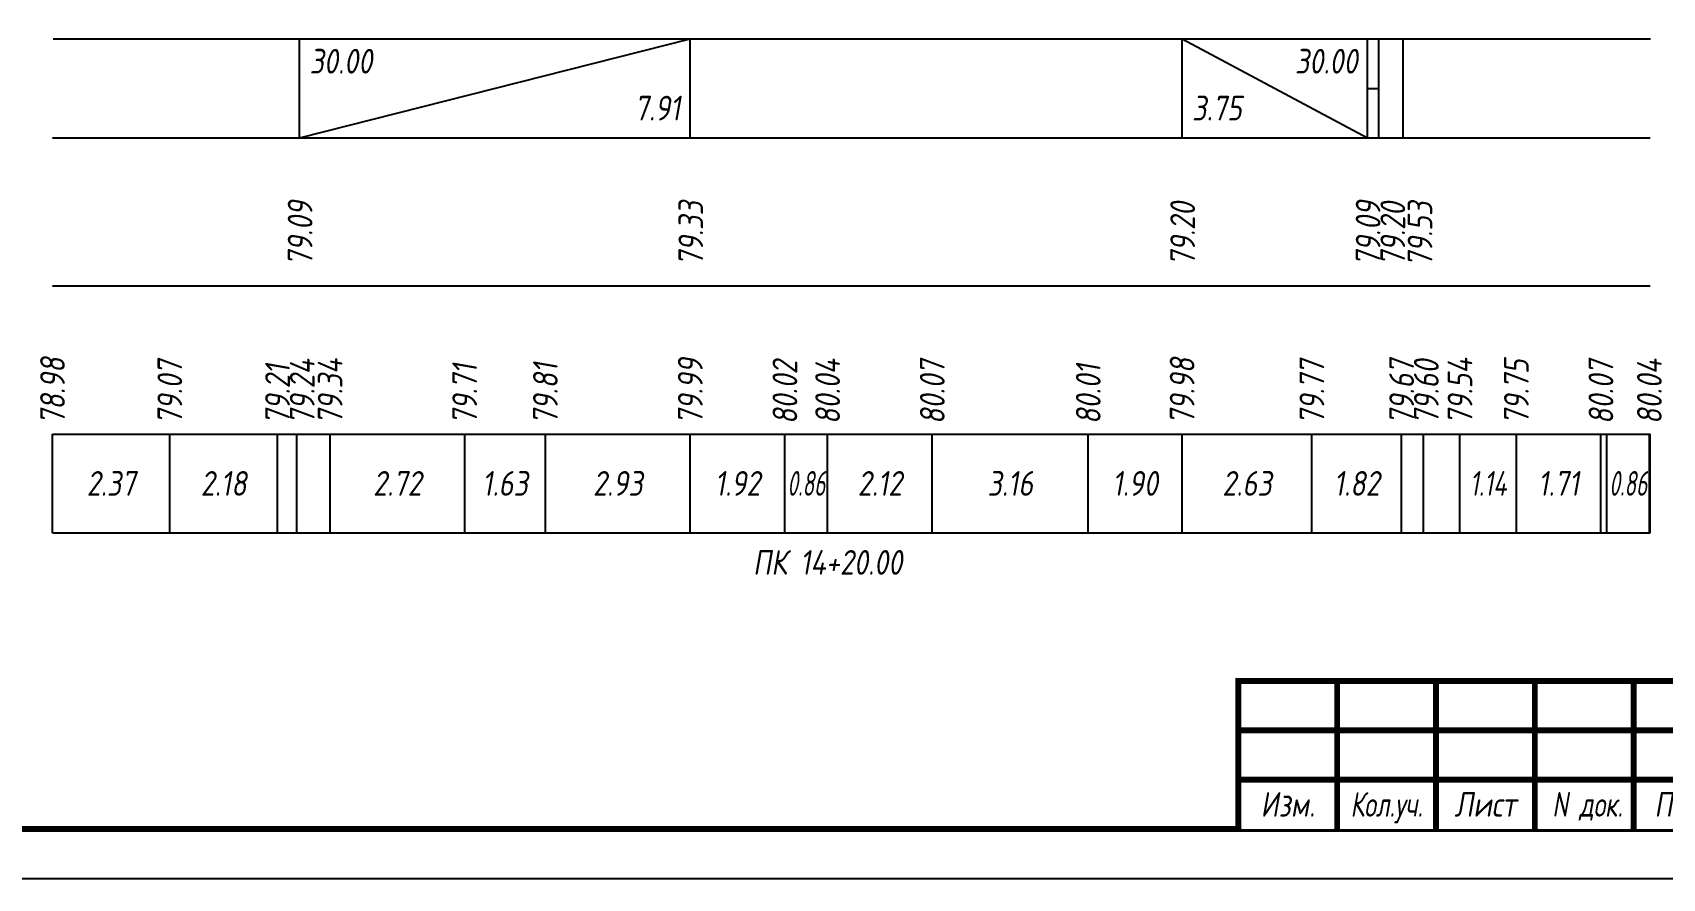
# Model space of a CAD drawing. Extents: x -717 to 1451, y -133302 to 233.
# Drawn here: x 77.9 to 242.9, y -22168.4 to -22082.8 of the extents above; entities that cross this region are included whole.
import ezdxf
from ezdxf.enums import TextEntityAlignment as Align

# ---------------------------------------------------------------- set-up
doc = ezdxf.new("R2010")
doc.units = 0
for name, color, linetype in [('Зарамочное оформление', 7, 'Continuous'), ('Код_510', 7, 'Continuous'), ('Код_516', 1, 'Continuous'), ('Подписи поперечников', 7, 'Continuous'), ('Таблица', 7, 'Continuous')]:
    doc.layers.add(name, color=color, linetype=linetype)
doc.styles.add('М', font='romand.shx', dxfattribs={"width": 0.8, "oblique": 10, "height": 2.5})

# ---------------------------------------------------------------- blocks, each defined once
blk = doc.blocks.new('Штамп')
at = {"linetype": 'Continuous'}
blk.add_wipeout([(199.95, -411.25), (384.95, -411.25), (384.95, -426.25), (199.95, -426.25)], dxfattribs=at).dxf.layer = 'Зарамочное оформление'
at = {"layer": 'Зарамочное оформление', "linetype": 'Continuous', "lineweight": -3, "const_width": 0.6, "flags": 128}
for points in [[(199.95, -426.25), (199.95, -411.25), (384.95, -411.25)], [(209.95, -411.25), (209.95, -426.25)], [(219.95, -411.25), (219.95, -426.25)], [(229.95, -411.25), (229.95, -426.25)], [(239.95, -411.25), (239.95, -426.25)], [(199.95, -416.25), (264.95, -416.25)], [(199.95, -421.25), (264.95, -421.25)]]:
    blk.add_lwpolyline(points, dxfattribs=at)
at = {"layer": 'Зарамочное оформление', "linetype": 'Continuous', "style": 'М', "oblique": 10}
for s, width, p in [('Изм.', 0.8, (204.95, -423.75)), ('Кол.уч.', 0.7, (214.95, -423.75)), ('Лист', 0.8, (224.95, -423.75)), ('N док.', 0.7, (235.28, -423.75)), ('Подпись', 0.8, (247.45, -423.75))]:
    blk.add_text(s, height=2.5, dxfattribs=dict(at, width=width)).set_placement(p, align=Align.MIDDLE_CENTER)
blk = doc.blocks.new('шифр')
blk.add_blockref('Штамп', (0, -21797))

msp = doc.modelspace()

# ---------------------------------------------------------------- linework, layer by layer
at = {"flags": 128}
msp.add_lwpolyline([(-30.054, -22168.421), (389.946, -22168.421), (389.946, -21871.421), (-30.054, -21871.421)], close=True, dxfattribs=at)
at = {"const_width": 0.6, "flags": 128}
msp.add_lwpolyline([(-10.054, -22163.421), (384.946, -22163.421), (384.946, -21876.421), (-10.054, -21876.421)], close=True, dxfattribs=at)
at = {"layer": 'Код_510'}
for p, q in [((79.946, -22133.421), (79.946, -22123.421)), ((91.816, -22133.421), (91.816, -22123.421)), ((102.714, -22133.421), (102.714, -22123.421)), ((104.659, -22133.421), (104.659, -22123.421)), ((108.039, -22133.421), (108.039, -22123.421)), ((121.654, -22133.421), (121.654, -22123.421)), ((129.82, -22133.421), (129.82, -22123.421)), ((144.485, -22133.421), (144.485, -22123.421)), ((154.062, -22133.421), (154.062, -22123.421)), ((158.384, -22133.421), (158.384, -22123.421)), ((168.976, -22133.421), (168.976, -22123.421)), ((184.759, -22133.421), (184.759, -22123.421)), ((194.259, -22133.421), (194.259, -22123.421)), ((207.39, -22133.421), (207.39, -22123.421)), ((216.475, -22133.421), (216.475, -22123.421)), ((218.691, -22133.421), (218.691, -22123.421)), ((222.378, -22133.421), (222.378, -22123.421)), ((228.085, -22133.421), (228.085, -22123.421)), ((236.642, -22133.421), (236.642, -22123.421)), ((237.255, -22133.421), (237.255, -22123.421)), ((241.547, -22133.421), (241.547, -22123.421)), ((241.616, -22133.421), (241.616, -22123.421))]:
    msp.add_line(p, q, dxfattribs=at)
at = {"layer": 'Код_516'}
for p, q in [((104.946, -22093.421), (104.946, -22083.421)), ((104.946, -22093.421), (144.485, -22083.421)), ((144.485, -22093.421), (144.485, -22083.421)), ((194.259, -22093.421), (194.259, -22083.421)), ((194.259, -22083.421), (213.025, -22093.421)), ((213.025, -22093.421), (213.025, -22083.421)), ((213.025, -22093.421), (213.025, -22083.421)), ((214.162, -22093.421), (214.162, -22083.421)), ((216.616, -22093.421), (216.616, -22083.421)), ((213.025, -22088.421), (214.162, -22088.421))]:
    msp.add_line(p, q, dxfattribs=at)
at = {"layer": 'Таблица'}
for p, q in [((80, -22083.421), (241.67, -22083.421)), ((79.946, -22093.421), (241.616, -22093.421)), ((79.946, -22108.421), (241.616, -22108.421)), ((79.946, -22123.421), (241.616, -22123.421)), ((79.946, -22133.421), (241.616, -22133.421))]:
    msp.add_line(p, q, dxfattribs=at)

# ---------------------------------------------------------------- texts
at = {"layer": 'Код_510', "style": 'М', "oblique": 10, "width": 0.8}
for s, p in [('78.98', (79.946, -22122.421)), ('79.07', (91.816, -22122.421)), ('79.24', (105.214, -22122.421)), ('79.34', (108.039, -22122.421)), ('79.99', (144.485, -22122.421)), ('80.02', (154.062, -22122.421)), ('80.04', (158.384, -22122.421)), ('80.07', (168.976, -22122.421)), ('79.98', (194.259, -22122.421)), ('79.77', (207.39, -22122.421)), ('79.67', (216.475, -22122.421)), ('79.60', (218.975, -22122.421)), ('79.54', (222.378, -22122.421)), ('79.75', (228.085, -22122.421)), ('80.07', (236.642, -22122.421)), ('80.04', (241.547, -22122.421)), ('79.21', (102.714, -22122.421)), ('79.71', (121.654, -22122.421)), ('79.81', (129.82, -22122.421)), ('80.01', (184.759, -22122.421))]:
    msp.add_text(s, height=2.5, rotation=90, dxfattribs=at).set_placement(p, align=Align.MIDDLE_LEFT)
at = {"layer": 'Код_510', "style": 'М', "oblique": 10}
for s, width, p in [('2.37', 0.8, (85.881, -22128.421)), ('2.18', 0.8, (97.265, -22128.421)), ('2.72', 0.8, (114.846, -22128.421)), ('1.63', 0.8, (125.737, -22128.421)), ('2.93', 0.8, (137.152, -22128.421)), ('1.92', 0.8, (149.273, -22128.421)), ('0.86', 0.6, (156.223, -22128.421)), ('2.12', 0.8, (163.68, -22128.421)), ('3.16', 0.8, (176.867, -22128.421)), ('1.90', 0.8, (189.509, -22128.421)), ('2.63', 0.8, (200.824, -22128.421)), ('1.82', 0.8, (211.933, -22128.421)), ('1.14', 0.7, (225.232, -22128.421)), ('1.71', 0.8, (232.363, -22128.421)), ('0.86', 0.6, (239.401, -22128.421))]:
    msp.add_text(s, height=2.5, dxfattribs=dict(at, width=width)).set_placement(p, align=Align.MIDDLE_CENTER)
at = {"layer": 'Код_516', "style": 'М', "oblique": 10, "width": 0.8}
msp.add_text('30.00', height=2.5, dxfattribs=at).set_placement((105.946, -22084.421), align=Align.TOP_LEFT)
msp.add_text('30.00', height=2.5, dxfattribs=at).set_placement((212.025, -22084.421), align=Align.TOP_RIGHT)
msp.add_text('7.91', height=2.5, dxfattribs=at).set_placement((143.485, -22092.421), align=Align.BOTTOM_RIGHT)
msp.add_text('3.75', height=2.5, dxfattribs=at).set_placement((195.259, -22092.421), align=Align.BOTTOM_LEFT)
for s, p in [('79.09', (105, -22106.371)), ('79.33', (144.539, -22106.371)), ('79.20', (194.313, -22106.371)), ('79.09', (213.08, -22106.371)), ('79.20', (215.58, -22106.371)), ('79.53', (218.329, -22106.463))]:
    msp.add_text(s, height=2.5, rotation=90, dxfattribs=at).set_placement(p, align=Align.MIDDLE_LEFT)
at = {"layer": 'Подписи поперечников', "style": 'М', "oblique": 10, "width": 0.8}
msp.add_text('ПК 14+20.00', height=2.5, dxfattribs=at).set_placement((158.384, -22138.421), align=Align.BOTTOM_CENTER)

# ---------------------------------------------------------------- next in the draw order: block references
msp.add_blockref('шифр', (0, 59.829))

doc.saveas('drawing.dxf')
